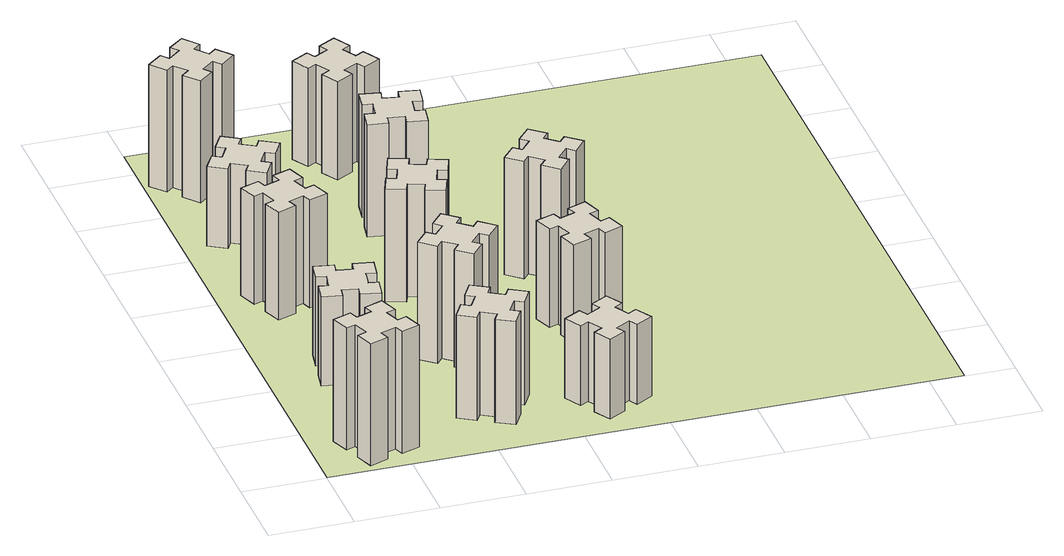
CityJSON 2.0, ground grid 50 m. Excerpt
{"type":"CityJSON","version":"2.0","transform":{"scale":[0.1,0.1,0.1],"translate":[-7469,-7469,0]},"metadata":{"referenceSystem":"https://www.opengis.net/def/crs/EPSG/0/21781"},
"CityObjects":{
"building1":{"type":"Building","attributes":{"class":"1000","function":"1000","usage":"1000","yearOfConstruction":2016,"roofType":"1000","measuredHeight":78,"storeysAboveGround":30,"storeysBelowGround":0},"geometry":[{"type":"Solid","lod":"1","boundaries":[[[[0,1,2,3,4,5,6,7,8,9,10,11,12,13,14,15,16,17,18,19]],[[17,16,20,21]],[[16,15,22,20]],[[15,14,23,22]],[[14,13,24,23]],[[13,12,25,24]],[[12,11,26,25]],[[11,10,27,26]],[[10,9,28,27]],[[9,8,29,28]],[[8,7,30,29]],[[7,6,31,30]],[[6,5,32,31]],[[5,4,33,32]],[[4,3,34,33]],[[3,2,35,34]],[[2,1,36,35]],[[1,0,37,36]],[[0,19,38,37]],[[19,18,39,38]],[[18,17,21,39]],[[24,25,26,27,28,29,30,31,32,33,34,35,36,37,38,39,21,20,22,23]]]]}]},
"building2":{"type":"Building","attributes":{"class":"1000","function":"1000","usage":"1000","yearOfConstruction":2016,"roofType":"1000","measuredHeight":57,"storeysAboveGround":30,"storeysBelowGround":0},"geometry":[{"type":"Solid","lod":"1","boundaries":[[[[40,41,42,43,44,45,46,47,48,49,50,51,52,53,54,55,56,57,58,59]],[[57,56,60,61]],[[56,55,62,60]],[[55,54,63,62]],[[54,53,64,63]],[[53,52,65,64]],[[52,51,66,65]],[[51,50,67,66]],[[50,49,68,67]],[[49,48,69,68]],[[48,47,70,69]],[[47,46,71,70]],[[46,45,72,71]],[[45,44,73,72]],[[44,43,74,73]],[[43,42,75,74]],[[42,41,76,75]],[[41,40,77,76]],[[40,59,78,77]],[[59,58,79,78]],[[58,57,61,79]],[[64,65,66,67,68,69,70,71,72,73,74,75,76,77,78,79,61,60,62,63]]]]}]},
"building3":{"type":"Building","attributes":{"class":"1000","function":"1000","usage":"1000","yearOfConstruction":2016,"roofType":"1000","measuredHeight":69,"storeysAboveGround":30,"storeysBelowGround":0},"geometry":[{"type":"Solid","lod":"1","boundaries":[[[[80,81,82,83,84,85,86,87,88,89,90,91,92,93,94,95,96,97,98,99]],[[97,96,100,101]],[[96,95,102,100]],[[95,94,103,102]],[[94,93,104,103]],[[93,92,105,104]],[[92,91,106,105]],[[91,90,107,106]],[[90,89,108,107]],[[89,88,109,108]],[[88,87,110,109]],[[87,86,111,110]],[[86,85,112,111]],[[85,84,113,112]],[[84,83,114,113]],[[83,82,115,114]],[[82,81,116,115]],[[81,80,117,116]],[[80,99,118,117]],[[99,98,119,118]],[[98,97,101,119]],[[104,105,106,107,108,109,110,111,112,113,114,115,116,117,118,119,101,100,102,103]]]]}]},
"building4":{"type":"Building","attributes":{"class":"1000","function":"1000","usage":"1000","yearOfConstruction":2016,"roofType":"1000","measuredHeight":51,"storeysAboveGround":30,"storeysBelowGround":0},"geometry":[{"type":"Solid","lod":"1","boundaries":[[[[120,121,122,123,124,125,126,127,128,129,130,131,132,133,134,135,136,137,138,139]],[[137,136,140,141]],[[136,135,142,140]],[[135,134,143,142]],[[134,133,144,143]],[[133,132,145,144]],[[132,131,146,145]],[[131,130,147,146]],[[130,129,148,147]],[[129,128,149,148]],[[128,127,150,149]],[[127,126,151,150]],[[126,125,152,151]],[[125,124,153,152]],[[124,123,154,153]],[[123,122,155,154]],[[122,121,156,155]],[[121,120,157,156]],[[120,139,158,157]],[[139,138,159,158]],[[138,137,141,159]],[[144,145,146,147,148,149,150,151,152,153,154,155,156,157,158,159,141,140,142,143]]]]}]},
"building5":{"type":"Building","attributes":{"class":"1000","function":"1000","usage":"1000","yearOfConstruction":2016,"roofType":"1000","measuredHeight":66,"storeysAboveGround":30,"storeysBelowGround":0},"geometry":[{"type":"Solid","lod":"1","boundaries":[[[[160,161,162,163,164,165,166,167,168,169,170,171,172,173,174,175,176,177,178,179]],[[177,176,180,181]],[[176,175,182,180]],[[175,174,183,182]],[[174,173,184,183]],[[173,172,185,184]],[[172,171,186,185]],[[171,170,187,186]],[[170,169,188,187]],[[169,168,189,188]],[[168,167,190,189]],[[167,166,191,190]],[[166,165,192,191]],[[165,164,193,192]],[[164,163,194,193]],[[163,162,195,194]],[[162,161,196,195]],[[161,160,197,196]],[[160,179,198,197]],[[179,178,199,198]],[[178,177,181,199]],[[184,185,186,187,188,189,190,191,192,193,194,195,196,197,198,199,181,180,182,183]]]]}]},
"building6":{"type":"Building","attributes":{"class":"1000","function":"1000","usage":"1000","yearOfConstruction":2016,"roofType":"1000","measuredHeight":78,"storeysAboveGround":30,"storeysBelowGround":0},"geometry":[{"type":"Solid","lod":"1","boundaries":[[[[200,201,202,203,204,205,206,207,208,209,210,211,212,213,214,215,216,217,218,219]],[[217,216,220,221]],[[216,215,222,220]],[[215,214,223,222]],[[214,213,224,223]],[[213,212,225,224]],[[212,211,226,225]],[[211,210,227,226]],[[210,209,228,227]],[[209,208,229,228]],[[208,207,230,229]],[[207,206,231,230]],[[206,205,232,231]],[[205,204,233,232]],[[204,203,234,233]],[[203,202,235,234]],[[202,201,236,235]],[[201,200,237,236]],[[200,219,238,237]],[[219,218,239,238]],[[218,217,221,239]],[[224,225,226,227,228,229,230,231,232,233,234,235,236,237,238,239,221,220,222,223]]]]}]},
"building7":{"type":"Building","attributes":{"class":"1000","function":"1000","usage":"1000","yearOfConstruction":2016,"roofType":"1000","measuredHeight":75,"storeysAboveGround":30,"storeysBelowGround":0},"geometry":[{"type":"Solid","lod":"1","boundaries":[[[[240,241,242,243,244,245,246,247,248,249,250,251,252,253,254,255,256,257,258,259]],[[257,256,260,261]],[[256,255,262,260]],[[255,254,263,262]],[[254,253,264,263]],[[253,252,265,264]],[[252,251,266,265]],[[251,250,267,266]],[[250,249,268,267]],[[249,248,269,268]],[[248,247,270,269]],[[247,246,271,270]],[[246,245,272,271]],[[245,244,273,272]],[[244,243,274,273]],[[243,242,275,274]],[[242,241,276,275]],[[241,240,277,276]],[[240,259,278,277]],[[259,258,279,278]],[[258,257,261,279]],[[264,265,266,267,268,269,270,271,272,273,274,275,276,277,278,279,261,260,262,263]]]]}]},
"building8":{"type":"Building","attributes":{"class":"1000","function":"1000","usage":"1000","yearOfConstruction":2016,"roofType":"1000","measuredHeight":72,"storeysAboveGround":30,"storeysBelowGround":0},"geometry":[{"type":"Solid","lod":"1","boundaries":[[[[280,281,282,283,284,285,286,287,288,289,290,291,292,293,294,295,296,297,298,299]],[[297,296,300,301]],[[296,295,302,300]],[[295,294,303,302]],[[294,293,304,303]],[[293,292,305,304]],[[292,291,306,305]],[[291,290,307,306]],[[290,289,308,307]],[[289,288,309,308]],[[288,287,310,309]],[[287,286,311,310]],[[286,285,312,311]],[[285,284,313,312]],[[284,283,314,313]],[[283,282,315,314]],[[282,281,316,315]],[[281,280,317,316]],[[280,299,318,317]],[[299,298,319,318]],[[298,297,301,319]],[[304,305,306,307,308,309,310,311,312,313,314,315,316,317,318,319,301,300,302,303]]]]}]},
"building9":{"type":"Building","attributes":{"class":"1000","function":"1000","usage":"1000","yearOfConstruction":2016,"roofType":"1000","measuredHeight":51,"storeysAboveGround":30,"storeysBelowGround":0},"geometry":[{"type":"Solid","lod":"1","boundaries":[[[[320,321,322,323,324,325,326,327,328,329,330,331,332,333,334,335,336,337,338,339]],[[337,336,340,341]],[[336,335,342,340]],[[335,334,343,342]],[[334,333,344,343]],[[333,332,345,344]],[[332,331,346,345]],[[331,330,347,346]],[[330,329,348,347]],[[329,328,349,348]],[[328,327,350,349]],[[327,326,351,350]],[[326,325,352,351]],[[325,324,353,352]],[[324,323,354,353]],[[323,322,355,354]],[[322,321,356,355]],[[321,320,357,356]],[[320,339,358,357]],[[339,338,359,358]],[[338,337,341,359]],[[344,345,346,347,348,349,350,351,352,353,354,355,356,357,358,359,341,340,342,343]]]]}]},
"building10":{"type":"Building","attributes":{"class":"1000","function":"1000","usage":"1000","yearOfConstruction":2016,"roofType":"1000","measuredHeight":72,"storeysAboveGround":30,"storeysBelowGround":0},"geometry":[{"type":"Solid","lod":"1","boundaries":[[[[360,361,362,363,364,365,366,367,368,369,370,371,372,373,374,375,376,377,378,379]],[[377,376,380,381]],[[376,375,382,380]],[[375,374,383,382]],[[374,373,384,383]],[[373,372,385,384]],[[372,371,386,385]],[[371,370,387,386]],[[370,369,388,387]],[[369,368,389,388]],[[368,367,390,389]],[[367,366,391,390]],[[366,365,392,391]],[[365,364,393,392]],[[364,363,394,393]],[[363,362,395,394]],[[362,361,396,395]],[[361,360,397,396]],[[360,379,398,397]],[[379,378,399,398]],[[378,377,381,399]],[[384,385,386,387,388,389,390,391,392,393,394,395,396,397,398,399,381,380,382,383]]]]}]},
"building11":{"type":"Building","attributes":{"class":"1000","function":"1000","usage":"1000","yearOfConstruction":2016,"roofType":"1000","measuredHeight":63,"storeysAboveGround":30,"storeysBelowGround":0},"geometry":[{"type":"Solid","lod":"1","boundaries":[[[[400,401,402,403,404,405,406,407,408,409,410,411,412,413,414,415,416,417,418,419]],[[417,416,420,421]],[[416,415,422,420]],[[415,414,423,422]],[[414,413,424,423]],[[413,412,425,424]],[[412,411,426,425]],[[411,410,427,426]],[[410,409,428,427]],[[409,408,429,428]],[[408,407,430,429]],[[407,406,431,430]],[[406,405,432,431]],[[405,404,433,432]],[[404,403,434,433]],[[403,402,435,434]],[[402,401,436,435]],[[401,400,437,436]],[[400,419,438,437]],[[419,418,439,438]],[[418,417,421,439]],[[424,425,426,427,428,429,430,431,432,433,434,435,436,437,438,439,421,420,422,423]]]]}]},
"building12":{"type":"Building","attributes":{"class":"1000","function":"1000","usage":"1000","yearOfConstruction":2016,"roofType":"1000","measuredHeight":63,"storeysAboveGround":30,"storeysBelowGround":0},"geometry":[{"type":"Solid","lod":"1","boundaries":[[[[440,441,442,443,444,445,446,447,448,449,450,451,452,453,454,455,456,457,458,459]],[[457,456,460,461]],[[456,455,462,460]],[[455,454,463,462]],[[454,453,464,463]],[[453,452,465,464]],[[452,451,466,465]],[[451,450,467,466]],[[450,449,468,467]],[[449,448,469,468]],[[448,447,470,469]],[[447,446,471,470]],[[446,445,472,471]],[[445,444,473,472]],[[444,443,474,473]],[[443,442,475,474]],[[442,441,476,475]],[[441,440,477,476]],[[440,459,478,477]],[[459,458,479,478]],[[458,457,461,479]],[[464,465,466,467,468,469,470,471,472,473,474,475,476,477,478,479,461,460,462,463]]]]}]},
"building13":{"type":"Building","attributes":{"class":"1000","function":"1000","usage":"1000","yearOfConstruction":2016,"roofType":"1000","measuredHeight":75,"storeysAboveGround":30,"storeysBelowGround":0},"geometry":[{"type":"Solid","lod":"1","boundaries":[[[[480,481,482,483,484,485,486,487,488,489,490,491,492,493,494,495,496,497,498,499]],[[497,496,500,501]],[[496,495,502,500]],[[495,494,503,502]],[[494,493,504,503]],[[493,492,505,504]],[[492,491,506,505]],[[491,490,507,506]],[[490,489,508,507]],[[489,488,509,508]],[[488,487,510,509]],[[487,486,511,510]],[[486,485,512,511]],[[485,484,513,512]],[[484,483,514,513]],[[483,482,515,514]],[[482,481,516,515]],[[481,480,517,516]],[[480,499,518,517]],[[499,498,519,518]],[[498,497,501,519]],[[504,505,506,507,508,509,510,511,512,513,514,515,516,517,518,519,501,500,502,503]]]]}]},
"landuse1":{"type":"LandUse","attributes":{"name":"plot1","function":"1010"},"geometry":[{"type":"MultiSurface","lod":"1","boundaries":[[[520,521,522,523]]]}]}
},
"vertices":[
[385,396,0],[291,362,0],[270,418,0],[157,377,0],[199,264,0],[255,285,0],[289,191,0],[233,170,0],[274,57,0],[387,99,0],[366,155,0],[460,189,0],[480,133,0],[593,174,0],[552,287,0],[496,266,0],[462,360,0],[518,380,0],[477,493,0],[364,452,0],[462,360,780],[518,380,780],[496,266,780],[552,287,780],[593,174,780],[480,133,780],[460,189,780],[366,155,780],[387,99,780],[274,57,780],[233,170,780],[289,191,780],[255,285,780],[199,264,780],[157,377,780],[270,418,780],[291,362,780],[385,396,780],[364,452,780],[477,493,780],
[407,1016,0],[505,998,0],[495,939,0],[613,918,0],[634,1037,0],[575,1047,0],[592,1145,0],[651,1135,0],[672,1253,0],[554,1274,0],[544,1215,0],[445,1232,0],[456,1291,0],[337,1312,0],[317,1194,0],[376,1184,0],[358,1085,0],[299,1096,0],[278,977,0],[397,957,0],[358,1085,570],[299,1096,570],[376,1184,570],[317,1194,570],[337,1312,570],[456,1291,570],[445,1232,570],[544,1215,570],[554,1274,570],[672,1253,570],[651,1135,570],[592,1145,570],[575,1047,570],[634,1037,570],[613,918,570],[495,939,570],[505,998,570],[407,1016,570],[397,957,570],[278,977,570],
[366,1835,0],[460,1869,0],[480,1813,0],[593,1854,0],[552,1967,0],[496,1946,0],[462,2040,0],[518,2060,0],[477,2173,0],[364,2132,0],[385,2076,0],[291,2042,0],[270,2098,0],[157,2057,0],[199,1944,0],[255,1965,0],[289,1871,0],[233,1850,0],[274,1737,0],[387,1779,0],[289,1871,690],[233,1850,690],[255,1965,690],[199,1944,690],[157,2057,690],[270,2098,690],[291,2042,690],[385,2076,690],[364,2132,690],[477,2173,690],[518,2060,690],[462,2040,690],[496,1946,690],[552,1967,690],[593,1854,690],[480,1813,690],[460,1869,690],[366,1835,690],[387,1779,690],[274,1737,690],
[446,2597,0],[496,2684,0],[548,2654,0],[608,2758,0],[504,2818,0],[474,2766,0],[387,2816,0],[417,2868,0],[313,2928,0],[253,2824,0],[305,2794,0],[255,2707,0],[203,2737,0],[143,2633,0],[247,2573,0],[277,2625,0],[364,2575,0],[334,2523,0],[438,2463,0],[498,2567,0],[364,2575,510],[334,2523,510],[277,2625,510],[247,2573,510],[143,2633,510],[203,2737,510],[255,2707,510],[305,2794,510],[253,2824,510],[313,2928,510],[417,2868,510],[387,2816,510],[474,2766,510],[504,2818,510],[608,2758,510],[548,2654,510],[496,2684,510],[446,2597,510],[498,2567,510],[438,2463,510],
[1186,377,0],[1236,464,0],[1288,434,0],[1348,538,0],[1244,598,0],[1214,546,0],[1127,596,0],[1157,648,0],[1053,708,0],[993,604,0],[1045,574,0],[995,487,0],[943,517,0],[883,413,0],[987,353,0],[1017,405,0],[1104,355,0],[1074,303,0],[1178,243,0],[1238,347,0],[1104,355,660],[1074,303,660],[1017,405,660],[987,353,660],[883,413,660],[943,517,660],[995,487,660],[1045,574,660],[993,604,660],[1053,708,660],[1157,648,660],[1127,596,660],[1214,546,660],[1244,598,660],[1348,538,660],[1288,434,660],[1236,464,660],[1186,377,660],[1238,347,660],[1178,243,660],
[308,3219,0],[384,3283,0],[423,3237,0],[515,3314,0],[438,3406,0],[392,3368,0],[327,3444,0],[373,3483,0],[296,3575,0],[204,3498,0],[243,3452,0],[166,3387,0],[128,3433,0],[36,3356,0],[113,3264,0],[159,3303,0],[223,3226,0],[177,3188,0],[254,3096,0],[346,3173,0],[223,3226,780],[177,3188,780],[159,3303,780],[113,3264,780],[36,3356,780],[128,3433,780],[166,3387,780],[243,3452,780],[204,3498,780],[296,3575,780],[373,3483,780],[327,3444,780],[392,3368,780],[438,3406,780],[515,3314,780],[423,3237,780],[384,3283,780],[308,3219,780],[346,3173,780],[254,3096,780],
[1006,1063,0],[1083,999,0],[1044,953,0],[1136,876,0],[1213,968,0],[1167,1006,0],[1232,1083,0],[1278,1044,0],[1355,1136,0],[1263,1213,0],[1224,1167,0],[1148,1232,0],[1186,1278,0],[1094,1355,0],[1017,1263,0],[1063,1224,0],[999,1148,0],[953,1186,0],[876,1094,0],[968,1017,0],[999,1148,750],[953,1186,750],[1063,1224,750],[1017,1263,750],[1094,1355,750],[1186,1278,750],[1148,1232,750],[1224,1167,750],[1263,1213,750],[1355,1136,750],[1278,1044,750],[1232,1083,750],[1167,1006,750],[1213,968,750],[1136,876,750],[1044,953,750],[1083,999,750],[1006,1063,750],[968,1017,750],[876,1094,750],
[1202,1771,0],[1236,1865,0],[1292,1844,0],[1333,1957,0],[1220,1998,0],[1200,1942,0],[1106,1976,0],[1127,2032,0],[1014,2073,0],[973,1960,0],[1029,1940,0],[995,1846,0],[939,1867,0],[897,1754,0],[1010,1713,0],[1031,1769,0],[1125,1735,0],[1104,1679,0],[1217,1637,0],[1258,1750,0],[1125,1735,720],[1104,1679,720],[1031,1769,720],[1010,1713,720],[897,1754,720],[939,1867,720],[995,1846,720],[1029,1940,720],[973,1960,720],[1014,2073,720],[1127,2032,720],[1106,1976,720],[1200,1942,720],[1220,1998,720],[1333,1957,720],[1292,1844,720],[1236,1865,720],[1202,1771,720],[1258,1750,720],[1217,1637,720],
[1744,496,0],[1657,446,0],[1627,498,0],[1523,438,0],[1583,334,0],[1635,364,0],[1685,277,0],[1633,247,0],[1693,143,0],[1797,203,0],[1767,255,0],[1854,305,0],[1884,253,0],[1988,313,0],[1928,417,0],[1876,387,0],[1826,474,0],[1878,504,0],[1818,608,0],[1714,548,0],[1826,474,510],[1878,504,510],[1876,387,510],[1928,417,510],[1988,313,510],[1884,253,510],[1854,305,510],[1767,255,510],[1797,203,510],[1693,143,510],[1633,247,510],[1685,277,510],[1635,364,510],[1583,334,510],[1523,438,510],[1627,498,510],[1657,446,510],[1744,496,510],[1714,548,510],[1818,608,510],
[1315,2527,0],[1332,2625,0],[1391,2615,0],[1412,2733,0],[1294,2754,0],[1284,2695,0],[1185,2712,0],[1196,2771,0],[1077,2792,0],[1057,2674,0],[1116,2664,0],[1098,2565,0],[1039,2576,0],[1018,2457,0],[1137,2437,0],[1147,2496,0],[1245,2478,0],[1235,2419,0],[1353,2398,0],[1374,2517,0],[1245,2478,720],[1235,2419,720],[1147,2496,720],[1137,2437,720],[1018,2457,720],[1039,2576,720],[1098,2565,720],[1116,2664,720],[1057,2674,720],[1077,2792,720],[1196,2771,720],[1185,2712,720],[1284,2695,720],[1294,2754,720],[1412,2733,720],[1391,2615,720],[1332,2625,720],[1315,2527,720],[1374,2517,720],[1353,2398,720],
[1104,3456,0],[1017,3406,0],[987,3458,0],[883,3398,0],[943,3294,0],[995,3324,0],[1045,3237,0],[993,3207,0],[1053,3103,0],[1157,3163,0],[1127,3215,0],[1214,3265,0],[1244,3213,0],[1348,3273,0],[1288,3377,0],[1236,3347,0],[1186,3434,0],[1238,3464,0],[1178,3568,0],[1074,3508,0],[1186,3434,630],[1238,3464,630],[1236,3347,630],[1288,3377,630],[1348,3273,630],[1244,3213,630],[1214,3265,630],[1127,3215,630],[1157,3163,630],[1053,3103,630],[993,3207,630],[1045,3237,630],[995,3324,630],[943,3294,630],[883,3398,630],[987,3458,630],[1017,3406,630],[1104,3456,630],[1074,3508,630],[1178,3568,630],
[1846,1095,0],[1940,1129,0],[1960,1073,0],[2073,1114,0],[2032,1227,0],[1976,1206,0],[1942,1300,0],[1998,1320,0],[1957,1433,0],[1844,1392,0],[1865,1336,0],[1771,1302,0],[1750,1358,0],[1637,1317,0],[1679,1204,0],[1735,1225,0],[1769,1131,0],[1713,1110,0],[1754,997,0],[1867,1039,0],[1769,1131,630],[1713,1110,630],[1735,1225,630],[1679,1204,630],[1637,1317,630],[1750,1358,630],[1771,1302,630],[1865,1336,630],[1844,1392,630],[1957,1433,630],[1998,1320,630],[1942,1300,630],[1976,1206,630],[2032,1227,630],[2073,1114,630],[1960,1073,630],[1940,1129,630],[1846,1095,630],[1867,1039,630],[1754,997,630],
[1964,1907,0],[1888,1972,0],[1926,2018,0],[1834,2095,0],[1757,2003,0],[1803,1964,0],[1739,1888,0],[1693,1926,0],[1616,1834,0],[1708,1757,0],[1746,1803,0],[1823,1739,0],[1784,1693,0],[1876,1616,0],[1953,1708,0],[1907,1746,0],[1972,1823,0],[2018,1784,0],[2095,1876,0],[2003,1953,0],[1972,1823,750],[2018,1784,750],[1907,1746,750],[1953,1708,750],[1876,1616,750],[1784,1693,750],[1823,1739,750],[1746,1803,750],[1708,1757,750],[1616,1834,750],[1693,1926,750],[1739,1888,750],[1803,1964,750],[1757,2003,750],[1834,2095,750],[1926,2018,750],[1888,1972,750],[1964,1907,750],[2003,1953,750],[2095,1876,750],
[5,3705,0],[3705,3705,0],[3705,5,0],[5,5,0]
]}
